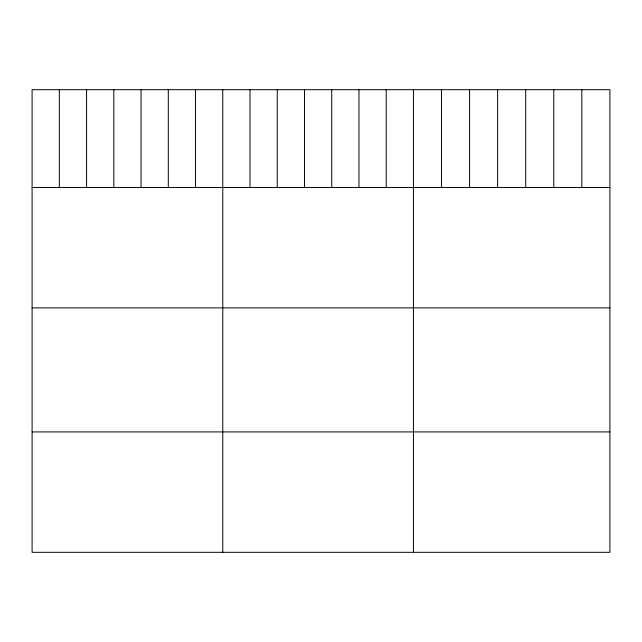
<?xml version="1.0" encoding="UTF-8"?>
<svg xmlns="http://www.w3.org/2000/svg" width="642" height="642" viewBox="0 0 642 642"><rect width="100%" height="100%" fill="white"/><g stroke="black" fill="none" stroke-linecap="round" stroke-linejoin="round"><path stroke-width="0.96" d="M609.9 187.488L609.9 552.313L32.1 552.313L32.1 89.687L609.9 89.687L609.9 187.488L32.1 187.488M32.1 307.879L609.9 307.879M32.1 431.922L609.9 431.922M581.837 89.687L581.837 187.488M553.773 89.687L553.773 187.488M525.71 89.687L525.71 187.488M497.638 89.687L497.638 187.488M469.575 89.687L469.575 187.488M441.511 89.687L441.511 187.488M413.448 89.687L413.448 552.313M386.211 89.687L386.211 187.488M358.966 89.687L358.966 187.488M331.729 89.687L331.729 187.488M304.493 89.687L304.493 187.488M277.256 89.687L277.256 187.488M250.011 89.687L250.011 187.488M222.774 89.687L222.774 552.313M195.537 89.687L195.537 187.488M168.292 89.687L168.292 187.488M141.055 89.687L141.055 187.488M113.819 89.687L113.819 187.488M86.582 89.687L86.582 187.488M59.337 89.687L59.337 187.488"/></g></svg>
